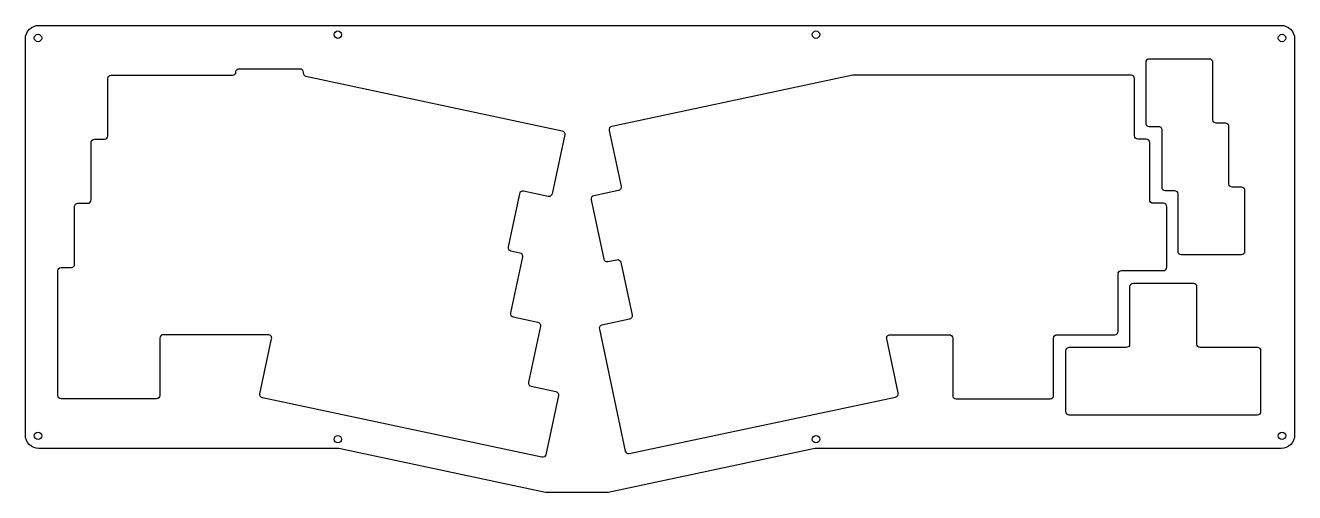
# Model space of a CAD drawing. Header units: millimetres. Extents: x 173 to 551, y 162 to 301.
import ezdxf

# ---------------------------------------------------------------- set-up
doc = ezdxf.new("R2010")
doc.units = ezdxf.units.MM
doc.layers.get('0').update_dxf_attribs({"linetype": 'CONTINUOUS'})

msp = doc.modelspace()

# ---------------------------------------------------------------- linework, layer by layer
for points in [[(550.66, 178.96, -0.414214), (546.66, 174.96), (408.23, 174.96, 0.052408), (408.02, 174.94), (346.54, 161.87, -0.052408), (346.34, 161.85), (328.12, 161.85, -0.052408), (327.91, 161.87), (266.44, 174.94, 0.052408), (266.23, 174.96), (177.24, 174.96, -0.414214), (173.24, 178.96), (173.24, 296.69, -0.414214), (177.24, 300.69), (546.66, 300.69, -0.414214), (550.66, 296.69)], [(531.14, 253.59), (531.14, 270.64, 0.414214), (530.14, 271.64), (527.37, 271.64, -0.414214), (526.37, 272.64), (526.37, 289.69, 0.414214), (525.37, 290.69), (507.37, 290.69, 0.414214), (506.37, 289.69), (506.37, 271.69, 0.414214), (507.37, 270.69), (510.14, 270.69, -0.414214), (511.14, 269.69), (511.14, 252.64, 0.414214), (512.14, 251.64), (514.9, 251.64, -0.414214), (515.9, 250.64), (515.9, 233.59, 0.414214), (516.9, 232.59), (534.9, 232.59, 0.414214), (535.9, 233.59), (535.9, 251.59, 0.414214), (534.9, 252.59), (532.14, 252.59, -0.414214)], [(320.26, 233.13, -0.414214), (321.03, 231.94), (317.48, 215.26, 0.414214), (318.25, 214.08), (325.61, 212.51, -0.414214), (326.38, 211.33), (322.84, 194.65, 0.414214), (323.61, 193.46), (330.97, 191.9, -0.414214), (331.74, 190.71), (328, 173.11, -0.414214), (326.81, 172.34), (243.76, 189.99, -0.414214), (242.99, 191.18), (246.47, 207.57, 0.476976), (245.49, 208.77), (214.24, 208.77, 0.414214), (213.24, 207.77), (213.24, 190.72, -0.414214), (212.24, 189.72), (183.88, 189.72, -0.414214), (182.88, 190.72), (182.88, 227.77, -0.414214), (183.88, 228.77), (186.88, 228.77, 0.414214), (187.88, 229.77), (187.88, 246.82, -0.414214), (188.88, 247.82), (191.76, 247.82, 0.414214), (192.76, 248.82), (192.76, 265.87, -0.414214), (193.76, 266.87), (196.76, 266.87, 0.414214), (197.76, 267.87), (197.76, 284.92, -0.414214), (198.76, 285.92), (234.86, 285.92, 0.400363), (235.86, 286.88, -0.400363), (236.86, 287.83), (254.86, 287.83, -0.414214), (255.86, 286.83), (255.86, 286.58, 0.354119), (256.65, 285.6), (332.84, 269.4, -0.414214), (333.61, 268.22), (329.87, 250.61, -0.414214), (328.68, 249.84), (321.32, 251.41, 0.414214), (320.13, 250.64), (316.79, 234.89, 0.414214), (317.56, 233.7)], [(502.04, 285.92), (419.47, 285.92, 0.052408), (419.26, 285.9), (347.59, 270.67, 0.414214), (346.82, 269.48), (350.36, 252.8, -0.414214), (349.59, 251.62), (342.23, 250.05, 0.414214), (341.46, 248.87), (345.21, 231.26, 0.414214), (346.39, 230.49), (349.09, 231.07, -0.414214), (350.28, 230.3), (353.63, 214.55, -0.414214), (352.86, 213.36), (344.68, 211.62, 0.414214), (343.91, 210.44), (351.62, 174.2, 0.414214), (352.8, 173.43), (432.01, 190.26, 0.414214), (432.78, 191.45), (429.36, 207.57, -0.476976), (430.34, 208.77), (447.99, 208.77, -0.414214), (448.99, 207.77), (448.99, 190.72, 0.414214), (449.99, 189.72), (477.99, 189.72, 0.414214), (478.99, 190.72), (478.99, 207.77, -0.414214), (479.99, 208.77), (497.15, 208.77, 0.414214), (498.15, 209.77), (498.15, 226.82, -0.414214), (499.15, 227.82), (511.68, 227.82, 0.414214), (512.68, 228.82), (512.68, 246.82, 0.414214), (511.68, 247.82), (508.56, 247.82, -0.414214), (507.56, 248.82), (507.56, 265.87, 0.414214), (506.56, 266.87), (504.04, 266.87, -0.414214), (503.04, 267.87), (503.04, 284.92, 0.414214)], [(501.61, 223.01), (501.61, 205.96, -0.414214), (500.61, 204.96), (483.56, 204.96, 0.414214), (482.56, 203.96), (482.56, 185.96, 0.414214), (483.56, 184.96), (539.66, 184.96, 0.414214), (540.66, 185.96), (540.66, 203.96, 0.414214), (539.66, 204.96), (522.61, 204.96, -0.414214), (521.61, 205.96), (521.61, 223.01, 0.414214), (520.61, 224.01), (502.61, 224.01, 0.414214)]]:
    msp.add_lwpolyline(points, format="xyb", close=True)
for centre in [(266.15, 297.94), (408.33, 297.94), (176.99, 296.94), (546.91, 296.94), (176.99, 178.71), (266.15, 177.71), (408.33, 177.71), (546.91, 178.71)]:
    msp.add_circle(centre, 1.1)

doc.saveas('drawing.dxf')
